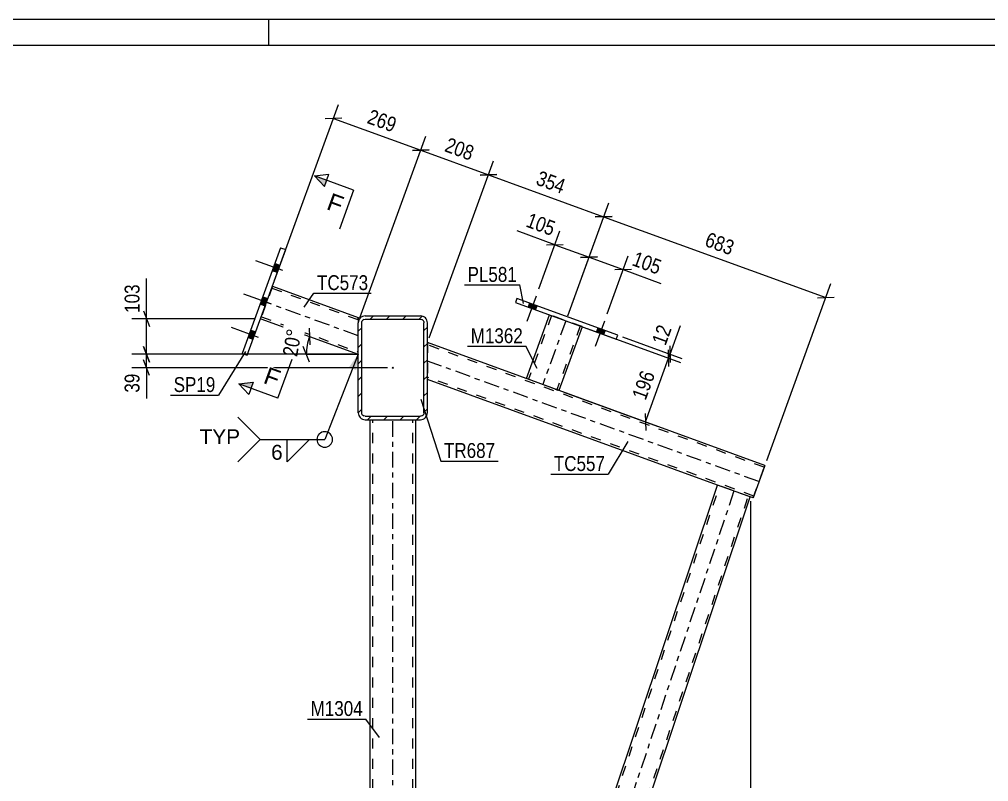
# Model space of a CAD drawing. Header units: millimetres. Extents: x 0 to 841, y 0 to 594.
# Drawn here: x 372.9 to 559.6, y 447.3 to 594 of the extents above; entities that cross this region are included whole.
import ezdxf

# ---------------------------------------------------------------- set-up
doc = ezdxf.new("R2010")
doc.units = ezdxf.units.MM
doc.linetypes.add('DXK_LINE_DOT2', pattern=[3.9198, 1.9599, -1.9599])
doc.linetypes.add('DXK_LINE_DOT3', pattern=[5.9187, 2.979, -0.9799, 0.9799, -0.9799])
doc.styles.add('Arial', font='ARIAL.TTF', dxfattribs={"height": 0.2})
doc.styles.add('Arial Narrow', font='ARIALN.TTF', dxfattribs={"height": 0.2})

# ---------------------------------------------------------------- blocks, each defined once
blk = doc.blocks.new('Unknown-761548467-1132')
at = {"color": 5, "linetype": 'Continuous'}
for p, q in [((841, 594), (0, 594)), ((421, 589), (421, 594)), ((836, 589), (5, 589))]:
    blk.add_line(p, q, dxfattribs=at)
blk = doc.blocks.new('Part-761548467-3171 - 3064')
at = {"linetype": 'Continuous'}
h = blk.add_hatch(dxfattribs=at)
h.set_pattern_fill('', scale=0.7, style=0, pattern_type=0)
h.set_pattern_definition([(45, (438.1996, 518.2762), (-1.57154, 1.57154), [])])
h.paths.add_polyline_path([(438.2, 535.61), (438.2, 518.28), (438.3, 517.77), (438.59, 517.33), (439.02, 517.04), (439.53, 516.94), (450.2, 516.94), (450.71, 517.04), (451.14, 517.33), (451.43, 517.77), (451.53, 518.28), (451.53, 535.61), (451.43, 536.12), (451.14, 536.55), (450.71, 536.84), (450.2, 536.94), (439.53, 536.94), (439.02, 536.84), (438.59, 536.55), (438.3, 536.12)])
h.paths.add_polyline_path([(439.06, 536.08), (439.28, 536.23), (439.53, 536.28), (450.2, 536.28), (450.45, 536.23), (450.67, 536.08), (450.82, 535.86), (450.87, 535.61), (450.87, 518.28), (450.82, 518.02), (450.67, 517.8), (450.45, 517.66), (450.2, 517.61), (439.53, 517.61), (439.28, 517.66), (439.06, 517.8), (438.92, 518.02), (438.87, 518.28), (438.87, 535.61), (438.92, 535.86)])
blk.add_hatch(color=30, dxfattribs=at).paths.add_polyline_path([(444.87, 526.84, -1), (444.87, 527.04, -1)])
at = {"color": 2, "linetype": 'Continuous'}
for p, q in [((438.3, 536.12), (438.2, 535.61)), ((438.87, 535.61), (438.92, 535.86)), ((439.53, 536.94), (439.02, 536.84)), ((439.28, 536.23), (439.53, 536.28)), ((439.53, 536.94), (450.2, 536.94)), ((439.53, 536.28), (450.2, 536.28)), ((450.71, 536.84), (450.2, 536.94)), ((450.2, 536.28), (450.45, 536.23)), ((450.82, 535.86), (450.87, 535.61)), ((451.53, 535.61), (451.43, 536.12)), ((438.2, 518.28), (438.2, 535.61)), ((438.87, 518.28), (438.87, 535.61)), ((450.87, 518.28), (450.87, 535.61)), ((451.53, 518.28), (451.53, 535.61)), ((438.2, 518.28), (438.3, 517.77)), ((438.92, 518.02), (438.87, 518.28)), ((439.53, 517.61), (439.28, 517.66)), ((439.53, 517.61), (450.2, 517.61)), ((450.45, 517.66), (450.2, 517.61)), ((450.87, 518.28), (450.82, 518.02)), ((451.43, 517.77), (451.53, 518.28)), ((439.02, 517.04), (439.53, 516.94)), ((439.53, 516.94), (450.2, 516.94)), ((450.2, 516.94), (450.71, 517.04))]:
    blk.add_line(p, q, dxfattribs=at)
at = {"color": 7, "linetype": 'DXK_LINE_DOT3'}
blk.add_line((444.87, 526.94), (444.87, 526.94), dxfattribs=at)
at = {"color": 30, "linetype": 'DXK_LINE_DOT3'}
blk.add_line((444.87, 526.94), (444.87, 526.94), dxfattribs=at)
at = {"color": 30, "linetype": 'Continuous'}
blk.add_circle((444.87, 526.94), 0.1, dxfattribs=at)
at = {"color": 2, "linetype": 'Continuous'}
for centre, radius, start, end in [((439.53, 535.61), 1.33, 112.5, 157.5), ((439.53, 535.61), 0.667, 112.5, 157.5), ((450.2, 535.61), 0.667, 22.5, 67.5), ((450.2, 535.61), 1.33, 22.5, 67.5), ((439.53, 518.28), 1.33, 202.5, 247.5), ((439.53, 518.28), 0.667, 202.5, 247.5), ((450.2, 518.28), 0.667, 292.5, 337.5), ((450.2, 518.28), 1.33, 292.5, 337.5)]:
    blk.add_arc(centre, radius, start, end, dxfattribs=at)
blk = doc.blocks.new('Part-761548467-3107 - 3064')
at = {"color": 2, "linetype": 'Continuous'}
for p, q in [((516.54, 508.15), (451.53, 531.79)), ((507.44, 504.37), (451.53, 524.69)), ((516.54, 508.15), (514.26, 501.89)), ((516.54, 508.15), (516.54, 508.15)), ((514.26, 501.89), (513.71, 502.09)), ((514.26, 501.89), (514.26, 501.89))]:
    blk.add_line(p, q, dxfattribs=at)
at = {"color": 7, "linetype": 'DXK_LINE_DOT2'}
for p, q in [((451.53, 531.79), (451.53, 524.69)), ((516.4, 507.78), (451.53, 531.36)), ((514.4, 502.26), (451.53, 525.12)), ((514.26, 501.89), (516.54, 508.15)), ((516.39, 507.75), (516.37, 507.69)), ((516.4, 507.78), (516.4, 507.78)), ((513.71, 502.09), (507.44, 504.37)), ((514.4, 502.26), (514.4, 502.26))]:
    blk.add_line(p, q, dxfattribs=at)
at = {"color": 7, "linetype": 'DXK_LINE_DOT3'}
blk.add_line((515.4, 505.02), (451.53, 528.24), dxfattribs=at)
blk = doc.blocks.new('Part-761548467-3072 - 3064')
at = {"color": 7, "linetype": 'DXK_LINE_DOT2'}
for p, q in [((421.69, 542.65), (419.41, 536.38)), ((421.55, 542.27), (438.2, 536.21)), ((419.54, 536.76), (438.2, 529.97)), ((438.2, 536.39), (438.2, 536.64)), ((438.2, 529.54), (438.2, 535.61))]:
    blk.add_line(p, q, dxfattribs=at)
at = {"color": 2, "linetype": 'Continuous'}
for p, q in [((421.69, 542.65), (438.2, 536.64)), ((419.41, 536.38), (438.2, 529.54)), ((438.2, 536.64), (438.2, 536.57)), ((438.2, 536.57), (438.2, 536.39)), ((438.2, 536.39), (438.2, 535.61))]:
    blk.add_line(p, q, dxfattribs=at)
at = {"color": 7, "linetype": 'DXK_LINE_DOT3'}
blk.add_line((438.2, 533.09), (420.55, 539.52), dxfattribs=at)
blk = doc.blocks.new('Bolt-761548467-3141 - 3064')
at = {"linetype": 'Continuous'}
for points in [[(472.59, 538.89), (471.21, 539.39), (470.94, 538.64), (472.32, 538.14)], [(485.74, 534.1), (484.37, 534.6), (484.09, 533.85), (485.47, 533.35)]]:
    blk.add_hatch(color=1, dxfattribs=at).paths.add_polyline_path(points)
at = {"color": 1, "linetype": 'Continuous'}
for p, q in [((472.47, 540.71), (470.69, 535.82)), ((471.21, 539.39), (470.94, 538.64)), ((472.59, 538.89), (472.32, 538.14)), ((485.63, 535.92), (483.85, 531.03)), ((484.37, 534.6), (484.09, 533.85)), ((485.74, 534.1), (485.47, 533.35))]:
    blk.add_line(p, q, dxfattribs=at)
blk = doc.blocks.new('Bolt-761548467-3142 - 3064')
at = {"linetype": 'Continuous'}
for points in [[(472.59, 538.89), (471.21, 539.39), (470.94, 538.64), (472.32, 538.14)], [(485.74, 534.1), (484.37, 534.6), (484.09, 533.85), (485.47, 533.35)]]:
    blk.add_hatch(color=1, dxfattribs=at).paths.add_polyline_path(points)
at = {"color": 1, "linetype": 'Continuous'}
for p, q in [((472.47, 540.71), (470.69, 535.82)), ((471.21, 539.39), (470.94, 538.64)), ((472.59, 538.89), (472.32, 538.14)), ((485.63, 535.92), (483.85, 531.03)), ((484.37, 534.6), (484.09, 533.85)), ((485.74, 534.1), (485.47, 533.35))]:
    blk.add_line(p, q, dxfattribs=at)
blk = doc.blocks.new('Part-761548467-3112 - 3064')
at = {"color": 2, "linetype": 'Continuous'}
for p, q in [((449.27, 330.8), (507.44, 504.37)), ((513.71, 502.09), (507.44, 504.37)), ((451.53, 316.59), (513.71, 502.09)), ((449.27, 324.28), (449.27, 329.24))]:
    blk.add_line(p, q, dxfattribs=at)
at = {"color": 7, "linetype": 'DXK_LINE_DOT2'}
for p, q in [((449.27, 329.54), (507.82, 504.23)), ((513.71, 502.09), (507.44, 504.37)), ((451.53, 317.84), (513.34, 502.22)), ((513.34, 502.22), (513.34, 502.22)), ((449.27, 324.28), (449.27, 330.8)), ((449.27, 330.8), (449.27, 330.8)), ((449.27, 330.8), (449.27, 330.8)), ((449.27, 330.8), (449.27, 330.8)), ((449.27, 329.24), (449.27, 330.8)), ((449.27, 329.54), (449.27, 329.24)), ((450.2, 324.28), (449.27, 324.28)), ((450.71, 324.17), (450.2, 324.28)), ((450.2, 324.28), (450.71, 324.17)), ((450.71, 324.17), (450.2, 324.28)), ((450.2, 324.28), (450.71, 324.17)), ((451.53, 322.94), (451.43, 323.45)), ((451.43, 323.45), (451.53, 322.94)), ((451.53, 322.94), (451.43, 323.45)), ((451.43, 323.45), (451.53, 322.94)), ((451.53, 316.78), (451.53, 322.94)), ((451.53, 316.78), (451.53, 316.59)), ((451.53, 316.59), (451.53, 316.59))]:
    blk.add_line(p, q, dxfattribs=at)
at = {"color": 7, "linetype": 'DXK_LINE_DOT3'}
blk.add_line((510.58, 503.23), (449.27, 320.31), dxfattribs=at)
at = {"color": 7, "linetype": 'DXK_LINE_DOT2'}
blk.add_arc((450.2, 322.94), 1.33, 22.5, 67.5, dxfattribs=at)
blk.add_arc((450.2, 322.94), 1.33, 22.5, 67.5, dxfattribs=at)
blk.add_arc((450.2, 322.94), 1.33, 22.5, 67.5, dxfattribs=at)
blk.add_arc((450.2, 322.94), 1.33, 22.5, 67.5, dxfattribs=at)
blk = doc.blocks.new('Part-761548467-3117 - 3064')
at = {"color": 2, "linetype": 'Continuous'}
for p, q in [((423.25, 550.06), (415.84, 529.7)), ((416.84, 529.34), (424.25, 549.7)), ((423.25, 550.06), (424.25, 549.7)), ((415.84, 529.7), (416.84, 529.34))]:
    blk.add_line(p, q, dxfattribs=at)
blk = doc.blocks.new('Part-761548467-3127 - 3064')
at = {"color": 2, "linetype": 'Continuous'}
for p, q in [((468.77, 540.28), (468.49, 539.53)), ((488.19, 533.21), (468.77, 540.28)), ((468.49, 539.53), (487.91, 532.46)), ((487.91, 532.46), (488.19, 533.21))]:
    blk.add_line(p, q, dxfattribs=at)
blk = doc.blocks.new('Bolt-761548467-3139 - 3064')
at = {"linetype": 'Continuous'}
for points in [[(422.63, 545.25), (423.13, 546.63), (422.13, 546.99), (421.63, 545.61)], [(422.63, 545.25), (423.13, 546.63), (422.13, 546.99), (421.63, 545.61)], [(422.63, 545.25), (423.13, 546.63), (422.13, 546.99), (421.63, 545.61)], [(420.29, 538.83), (420.8, 540.2), (419.79, 540.57), (419.29, 539.19)], [(420.29, 538.83), (420.8, 540.2), (419.79, 540.57), (419.29, 539.19)], [(417.96, 532.4), (418.46, 533.78), (417.46, 534.15), (416.96, 532.77)], [(417.96, 532.4), (418.46, 533.78), (417.46, 534.15), (416.96, 532.77)], [(417.96, 532.4), (418.46, 533.78), (417.46, 534.15), (416.96, 532.77)]]:
    blk.add_hatch(color=1, dxfattribs=at).paths.add_polyline_path(points)
at = {"color": 1, "linetype": 'Continuous'}
for p, q in [((423.7, 545.64), (418.5, 547.53)), ((423.7, 545.64), (418.5, 547.53)), ((423.7, 545.64), (418.5, 547.53)), ((422.63, 545.25), (421.63, 545.61)), ((422.63, 545.25), (421.63, 545.61)), ((422.63, 545.25), (421.63, 545.61)), ((423.13, 546.63), (422.13, 546.99)), ((423.13, 546.63), (422.13, 546.99)), ((423.13, 546.63), (422.13, 546.99)), ((421.36, 539.22), (416.16, 541.11)), ((421.36, 539.22), (416.16, 541.11)), ((420.8, 540.2), (419.79, 540.57)), ((420.8, 540.2), (419.79, 540.57)), ((420.29, 538.83), (419.29, 539.19)), ((420.29, 538.83), (419.29, 539.19)), ((419.02, 532.8), (413.82, 534.69)), ((419.02, 532.8), (413.82, 534.69)), ((419.02, 532.8), (413.82, 534.69)), ((418.46, 533.78), (417.46, 534.15)), ((418.46, 533.78), (417.46, 534.15)), ((418.46, 533.78), (417.46, 534.15)), ((417.96, 532.4), (416.96, 532.77)), ((417.96, 532.4), (416.96, 532.77)), ((417.96, 532.4), (416.96, 532.77))]:
    blk.add_line(p, q, dxfattribs=at)
blk = doc.blocks.new('Part-761548467-3166 - 3064')
at = {"color": 2, "linetype": 'Continuous'}
for p, q in [((440.47, 441.84), (440.47, 516.94)), ((449.27, 441.84), (449.27, 516.94)), ((440.47, 419.83), (440.47, 420.42)), ((449.27, 419.83), (449.27, 420.42)), ((440.47, 324.28), (440.47, 399.38)), ((449.27, 329.09), (449.27, 399.38))]:
    blk.add_line(p, q, dxfattribs=at)
at = {"color": 7, "linetype": 'DXK_LINE_DOT2'}
for p, q in [((440.47, 516.94), (449.27, 516.94)), ((441, 324.28), (441, 516.94)), ((448.73, 324.28), (448.73, 516.94)), ((440.47, 420.42), (440.47, 441.84)), ((449.27, 420.42), (449.27, 441.84)), ((440.47, 399.38), (440.47, 419.83)), ((449.27, 399.38), (449.27, 419.83)), ((449.27, 324.28), (449.27, 329.09)), ((440.47, 324.28), (449.27, 324.28))]:
    blk.add_line(p, q, dxfattribs=at)
at = {"color": 7, "linetype": 'DXK_LINE_DOT3'}
blk.add_line((444.87, 324.28), (444.87, 516.94), dxfattribs=at)
blk = doc.blocks.new('Part-761548467-3190 - 3064')
at = {"color": 2, "linetype": 'Continuous'}
for p, q in [((470.6, 524.86), (475.07, 537.13)), ((481.34, 534.85), (476.87, 522.58)), ((476.12, 522.85), (470.6, 524.86)), ((476.81, 522.6), (476.12, 522.85)), ((476.87, 522.58), (476.81, 522.6))]:
    blk.add_line(p, q, dxfattribs=at)
at = {"color": 7, "linetype": 'DXK_LINE_DOT2'}
for p, q in [((475.45, 537), (470.98, 524.72)), ((481.34, 534.86), (475.07, 537.14)), ((475.07, 537.14), (475.07, 537.13)), ((475.07, 537.13), (475.07, 537.14)), ((480.96, 535), (476.49, 522.72)), ((481.34, 534.85), (481.34, 534.86)), ((481.34, 534.86), (481.34, 534.85)), ((470.98, 524.72), (471.01, 524.71)), ((476.12, 522.85), (476.65, 522.66))]:
    blk.add_line(p, q, dxfattribs=at)
at = {"color": 7, "linetype": 'DXK_LINE_DOT3'}
blk.add_line((478.21, 536), (473.74, 523.72), dxfattribs=at)
blk = doc.blocks.new('StraightDimension-761548467-7540 - 3064')
at = {"color": 7, "linetype": 'Continuous'}
for p, q in [((478.55, 536.94), (483.63, 550.91)), ((481.04, 548.18), (484.27, 548.28)), ((482.66, 548.23), (489.24, 545.84)), ((486.14, 537.33), (490.21, 548.52)), ((490.85, 545.89), (487.62, 545.79))]:
    blk.add_line(p, q, dxfattribs=at)
at = {"color": 0}
blk.add_wipeout([(496.27, 544.08), (497.7, 548.02), (491.42, 550.31), (489.99, 546.36)], dxfattribs=at)
at = {"color": 7, "linetype": 'Continuous'}
blk.add_line((489.24, 545.84), (496.5, 543.19), dxfattribs=at)
blk.add_line((489.24, 545.84), (496.5, 543.19), dxfattribs=at)
at = {"color": 3, "style": 'Arial Narrow'}
blk.add_text('105', height=2.863, rotation=-20.002, dxfattribs=at).set_placement((490.76, 546.72))
blk = doc.blocks.new('StraightDimension-761548467-12706 - 3064')
at = {"color": 7, "linetype": 'Continuous'}
for p, q in [((482.28, 534.52), (500.25, 527.97)), ((489.13, 532.87), (500.52, 528.72)), ((498.05, 527.18), (497.94, 530.41)), ((498.22, 531.16), (498.32, 527.93)), ((497.99, 528.8), (498.27, 529.54))]:
    blk.add_line(p, q, dxfattribs=at)
at = {"color": 0}
blk.add_wipeout([(499.4, 534.86), (495.46, 536.29), (493.79, 531.73), (497.74, 530.29)], dxfattribs=at)
at = {"color": 7, "linetype": 'Continuous'}
blk.add_line((498.27, 529.54), (500.29, 535.09), dxfattribs=at)
blk.add_line((498.27, 529.54), (500.29, 535.09), dxfattribs=at)
at = {"color": 3, "style": 'Arial Narrow'}
blk.add_text('12', height=2.863, rotation=69.9983, dxfattribs=at).set_placement((497.38, 531.06))
blk = doc.blocks.new('StraightDimension-761548467-12808 - 3064')
at = {"color": 7, "linetype": 'Continuous'}
for p, q in [((478.55, 536.94), (486.46, 558.7)), ((487.1, 556.07), (483.87, 555.97)), ((485.48, 556.02), (528.28, 540.46)), ((516.88, 509.09), (529.25, 543.14)), ((526.67, 540.41), (529.9, 540.51))]:
    blk.add_line(p, q, dxfattribs=at)
at = {"color": 0}
blk.add_wipeout([(510.28, 547.8), (511.71, 551.75), (505.43, 554.03), (504, 550.09)], dxfattribs=at)
at = {"color": 3, "style": 'Arial Narrow'}
blk.add_text('683', height=2.863, rotation=-19.979, dxfattribs=at).set_placement((504.77, 550.44))
blk = doc.blocks.new('AngleDimension-761548467-12761 - 3064')
at = {"color": 7, "linetype": 'Continuous'}
for p, q in [((428.75, 534.58), (428.85, 531.35)), ((428.8, 532.96), (438.2, 529.54)), ((428.8, 528.04), (427.6, 531.04)), ((437.2, 529.54), (428.2, 529.54)), ((428.2, 529.54), (438.2, 529.54))]:
    blk.add_line(p, q, dxfattribs=at)
blk.add_arc((438.2, 529.54), 10, 160, 180, dxfattribs=at)
at = {"color": 0}
blk.add_wipeout([(428.03, 534.62), (423.89, 535.34), (422.77, 528.98), (426.9, 528.25)], dxfattribs=at)
at = {"color": 3, "style": 'Arial Narrow'}
blk.add_text('20°', height=2.863, rotation=80.0021, dxfattribs=at).set_placement((426.42, 528.95))
blk = doc.blocks.new('StraightDimension-761548467-12727 - 3064')
at = {"color": 7, "linetype": 'Continuous'}
for p, q in [((396.82, 531.04), (398.02, 528.04)), ((437.2, 529.54), (394.57, 529.54)), ((398.02, 525.44), (396.82, 528.44)), ((397.42, 526.94), (397.42, 529.54)), ((443.87, 526.94), (394.57, 526.94))]:
    blk.add_line(p, q, dxfattribs=at)
at = {"color": 0}
blk.add_wipeout([(396.67, 526.42), (392.47, 526.42), (392.47, 521.56), (396.67, 521.56)], dxfattribs=at)
at = {"color": 7, "linetype": 'Continuous'}
blk.add_line((397.42, 526.94), (397.42, 521.04), dxfattribs=at)
blk.add_line((397.42, 526.94), (397.42, 521.04), dxfattribs=at)
at = {"color": 3, "style": 'Arial Narrow'}
blk.add_text('39', height=2.863, rotation=90.0002, dxfattribs=at).set_placement((396.07, 522.16))
blk = doc.blocks.new('StraightDimension-761548467-3238 - 3064')
at = {"color": 7, "linetype": 'Continuous'}
for p, q in [((513.77, 501.25), (513.77, 286.32)), ((451.53, 315.59), (451.53, 286.32)), ((453.03, 289.32), (450.03, 288.12)), ((451.53, 288.72), (513.77, 288.72)), ((512.27, 288.12), (515.27, 289.32))]:
    blk.add_line(p, q, dxfattribs=at)
at = {"color": 0}
blk.add_wipeout([(485.99, 289.47), (485.99, 293.67), (479.31, 293.67), (479.31, 289.47)], dxfattribs=at)
at = {"color": 3, "style": 'Arial Narrow'}
blk.add_text('933', height=2.863, dxfattribs=at).set_placement((479.91, 290.07))
blk = doc.blocks.new('StraightDimension-761548467-7541 - 3064')
at = {"color": 7, "linetype": 'Continuous'}
for p, q in [((472.98, 542.12), (477.06, 553.3)), ((478.55, 536.94), (483.63, 550.91)), ((474.47, 550.58), (477.7, 550.68)), ((476.08, 550.63), (482.66, 548.23)), ((484.27, 548.28), (481.04, 548.18))]:
    blk.add_line(p, q, dxfattribs=at)
at = {"color": 0}
blk.add_wipeout([(475.84, 551.51), (477.28, 555.46), (471, 557.74), (469.56, 553.8)], dxfattribs=at)
at = {"color": 7, "linetype": 'Continuous'}
blk.add_line((476.08, 550.63), (468.81, 553.27), dxfattribs=at)
blk.add_line((476.08, 550.63), (468.81, 553.27), dxfattribs=at)
at = {"color": 3, "style": 'Arial Narrow'}
blk.add_text('105', height=2.863, rotation=-20.002, dxfattribs=at).set_placement((470.33, 554.16))
blk = doc.blocks.new('StraightDimension-761548467-12707 - 3064')
at = {"color": 7, "linetype": 'Continuous'}
for p, q in [((482.28, 534.52), (500.25, 527.97)), ((498.05, 527.18), (497.94, 530.41)), ((493.53, 516.52), (497.99, 528.8)), ((477.81, 522.24), (495.78, 515.7)), ((493.47, 518.13), (493.58, 514.9))]:
    blk.add_line(p, q, dxfattribs=at)
at = {"color": 0}
blk.add_wipeout([(496.2, 526.05), (492.25, 527.49), (489.97, 521.21), (493.91, 519.77)], dxfattribs=at)
at = {"color": 3, "style": 'Arial Narrow'}
blk.add_text('196', height=2.863, rotation=69.9983, dxfattribs=at).set_placement((493.55, 520.54))
blk = doc.blocks.new('StraightDimension-761548467-12726 - 3064')
at = {"color": 7, "linetype": 'Continuous'}
for p, q in [((396.82, 537.88), (398.02, 534.88)), ((418.41, 536.38), (394.57, 536.38)), ((397.42, 529.54), (397.42, 536.38)), ((398.02, 528.04), (396.82, 531.04)), ((437.2, 529.54), (394.57, 529.54))]:
    blk.add_line(p, q, dxfattribs=at)
at = {"color": 0}
blk.add_wipeout([(396.67, 543.59), (392.47, 543.59), (392.47, 536.91), (396.67, 536.91)], dxfattribs=at)
at = {"color": 7, "linetype": 'Continuous'}
blk.add_line((397.42, 536.38), (397.42, 544.12), dxfattribs=at)
blk.add_line((397.42, 536.38), (397.42, 544.12), dxfattribs=at)
at = {"color": 3, "style": 'Arial Narrow'}
blk.add_text('103', height=2.863, rotation=90.0002, dxfattribs=at).set_placement((396.07, 537.51))
blk = doc.blocks.new('StraightDimension-761548467-12809 - 3064')
at = {"color": 7, "linetype": 'Continuous'}
for p, q in [((451.87, 532.73), (464.25, 566.77)), ((464.89, 564.14), (461.66, 564.04)), ((463.28, 564.09), (485.48, 556.02)), ((478.55, 536.94), (486.46, 558.7)), ((483.87, 555.97), (487.1, 556.07))]:
    blk.add_line(p, q, dxfattribs=at)
at = {"color": 0}
blk.add_wipeout([(477.78, 559.62), (479.21, 563.56), (472.93, 565.85), (471.5, 561.9)], dxfattribs=at)
at = {"color": 3, "style": 'Arial Narrow'}
blk.add_text('354', height=2.863, rotation=-19.979, dxfattribs=at).set_placement((472.26, 562.26))
blk = doc.blocks.new('StraightDimension-761548467-12810 - 3064')
at = {"color": 7, "linetype": 'Continuous'}
for p, q in [((438.54, 536.55), (451.25, 571.5)), ((451.89, 568.87), (448.66, 568.77)), ((450.27, 568.82), (463.28, 564.09)), ((451.87, 532.73), (464.25, 566.77)), ((461.66, 564.04), (464.89, 564.14))]:
    blk.add_line(p, q, dxfattribs=at)
at = {"color": 0}
blk.add_wipeout([(460.17, 566.02), (461.61, 569.97), (455.33, 572.25), (453.89, 568.3)], dxfattribs=at)
at = {"color": 3, "style": 'Arial Narrow'}
blk.add_text('208', height=2.863, rotation=-19.979, dxfattribs=at).set_placement((454.66, 568.66))
blk = doc.blocks.new('StraightDimension-761548467-12811 - 3064')
at = {"color": 7, "linetype": 'Continuous'}
for p, q in [((422.03, 543.59), (434.4, 577.62)), ((435.04, 574.99), (431.81, 574.89)), ((433.43, 574.94), (450.27, 568.82)), ((438.54, 536.55), (451.25, 571.5)), ((448.66, 568.77), (451.89, 568.87))]:
    blk.add_line(p, q, dxfattribs=at)
at = {"color": 0}
blk.add_wipeout([(445.25, 571.44), (446.68, 575.39), (440.4, 577.67), (438.96, 573.73)], dxfattribs=at)
at = {"color": 3, "style": 'Arial Narrow'}
blk.add_text('269', height=2.863, rotation=-19.979, dxfattribs=at).set_placement((439.73, 574.09))
blk = doc.blocks.new('Mark-761548467-3068 - 3064')
at = {"color": 0}
blk.add_wipeout([(440.12, 541.9), (440.12, 544.9), (430.26, 544.9), (430.26, 541.9)], dxfattribs=at)
blk.add_wipeout([(440.12, 541.9), (440.12, 544.9), (430.26, 544.9), (430.26, 541.9)], dxfattribs=at)
at = {"color": 30, "linetype": 'Continuous'}
for p, q in [((427.8, 538.6), (429.66, 541.3)), ((429.66, 541.3), (440.72, 541.3))]:
    blk.add_line(p, q, dxfattribs=at)
at = {"color": 3, "style": 'Arial Narrow'}
blk.add_text('TC573', height=2.863, dxfattribs=at).set_placement((430.26, 541.9))
blk = doc.blocks.new('Mark-761548467-3167 - 3064')
at = {"color": 0}
blk.add_wipeout([(464.59, 509.59), (464.59, 512.59), (454.72, 512.59), (454.72, 509.59)], dxfattribs=at)
blk.add_wipeout([(464.59, 509.59), (464.59, 512.59), (454.72, 512.59), (454.72, 509.59)], dxfattribs=at)
at = {"color": 30, "linetype": 'Continuous'}
for p, q in [((450.23, 520.91), (454.12, 508.99)), ((454.12, 508.99), (465.19, 508.99))]:
    blk.add_line(p, q, dxfattribs=at)
at = {"color": 3, "style": 'Arial Narrow'}
blk.add_text('TR687', height=2.863, dxfattribs=at).set_placement((454.72, 509.59))
blk = doc.blocks.new('Mark-761548467-3103 - 3064')
at = {"color": 0}
blk.add_wipeout([(485.74, 507.07), (485.74, 510.07), (475.88, 510.07), (475.88, 507.07)], dxfattribs=at)
blk.add_wipeout([(485.74, 507.07), (485.74, 510.07), (475.88, 510.07), (475.88, 507.07)], dxfattribs=at)
at = {"color": 30, "linetype": 'Continuous'}
for p in [(490.12, 512.77), (475.28, 506.47)]:
    blk.add_line(p, (486.34, 506.47), dxfattribs=at)
at = {"color": 3, "style": 'Arial Narrow'}
blk.add_text('TC557', height=2.863, dxfattribs=at).set_placement((475.88, 507.07))
blk = doc.blocks.new('WeldMark-761548467-3447 - 3064')
at = {"linetype": 'Continuous'}
blk.add_hatch(color=30, dxfattribs=at).paths.add_polyline_path([(436.4, 527.03), (438.2, 529.54), (437.8, 526.48)])
at = {"color": 30, "linetype": 'Continuous'}
blk.add_line((438.2, 529.54), (431.75, 513.14), dxfattribs=at)
at = {"color": 3, "linetype": 'Continuous'}
for q in [(415.04, 517.43), (415.04, 508.86)]:
    blk.add_line((419.32, 513.14), q, dxfattribs=at)
for start, end in [(90, 270), (270, 90)]:
    blk.add_arc((431.75, 513.14), 1.5, start, end, dxfattribs=at)
at = {"color": 0}
blk.add_wipeout([(423.85, 509.04), (423.85, 512.44), (421.22, 512.44), (421.22, 509.04)], dxfattribs=at)
at = {"color": 30, "linetype": 'Continuous'}
blk.add_line((419.32, 513.14), (431.75, 513.14), dxfattribs=at)
at = {"color": 3, "linetype": 'Continuous'}
for p, q in [((424.5, 513.14), (428.79, 513.14)), ((428.79, 513.14), (424.5, 508.86)), ((424.5, 508.86), (424.5, 513.14))]:
    blk.add_line(p, q, dxfattribs=at)
at = {"color": 3, "style": 'Arial'}
blk.add_text('6', height=2.87, dxfattribs=at).set_placement((421.42, 509.24))
at = {"color": 0, "linetype": 'Continuous'}
blk.add_wipeout([(415.42, 512.24), (415.42, 515.24), (407.65, 515.24), (407.65, 512.24)], dxfattribs=at)
blk.add_wipeout([(415.42, 512.24), (415.42, 515.24), (407.65, 515.24), (407.65, 512.24)], dxfattribs=at)
at = {"color": 3, "linetype": 'Continuous', "style": 'Arial'}
blk.add_text('TYP', height=2.865, dxfattribs=at).set_placement((407.65, 512.24))
blk = doc.blocks.new('SectionMark-761548467-3426 - 3064')
at = {"linetype": 'Continuous'}
for points in [[(432.13, 563.03), (431.71, 561.85), (429.79, 563.88)], [(417.99, 524.16), (417.56, 522.98), (415.21, 523.84)]]:
    blk.add_hatch(color=6, dxfattribs=at).paths.add_polyline_path(points)
at = {"color": 6, "linetype": 'Continuous'}
for p, q in [((429.79, 563.88), (432.56, 564.2)), ((429.79, 563.88), (431.71, 561.85)), ((431.71, 561.85), (432.56, 564.2)), ((415.21, 523.84), (417.99, 524.16)), ((417.13, 521.81), (415.21, 523.84)), ((417.99, 524.16), (417.13, 521.81))]:
    blk.add_line(p, q, dxfattribs=at)
at = {"color": 0, "linetype": 'Continuous'}
for points in [[(434.57, 556.56), (435.76, 559.85), (433.09, 560.82), (431.89, 557.53)], [(422.39, 523.09), (423.58, 526.38), (420.9, 527.35), (419.71, 524.06)]]:
    blk.add_wipeout(points, dxfattribs=at)
at = {"color": 6, "linetype": 'Continuous'}
for p, q in [((437.3, 561.15), (429.79, 563.88)), ((437.3, 561.15), (434.57, 553.63)), ((422.73, 521.1), (425.46, 528.62)), ((422.73, 521.1), (415.21, 523.84))]:
    blk.add_line(p, q, dxfattribs=at)
at = {"color": 3, "linetype": 'Continuous', "style": 'Arial'}
for p in [(431.89, 557.53), (419.71, 524.06)]:
    blk.add_text('F', height=3.34, rotation=-20.002, dxfattribs=at).set_placement(p)
blk = doc.blocks.new('Mark-761548467-3113 - 3064')
at = {"color": 0}
blk.add_wipeout([(410.69, 522.28), (410.69, 525.28), (402.65, 525.28), (402.65, 522.28)], dxfattribs=at)
blk.add_wipeout([(410.69, 522.28), (410.69, 525.28), (402.65, 525.28), (402.65, 522.28)], dxfattribs=at)
at = {"color": 30, "linetype": 'Continuous'}
for p in [(416.46, 530.05), (402.05, 521.68)]:
    blk.add_line(p, (411.29, 521.68), dxfattribs=at)
at = {"color": 3, "style": 'Arial Narrow'}
blk.add_text('SP19', height=2.863, dxfattribs=at).set_placement((402.65, 522.28))
blk = doc.blocks.new('Mark-761548467-3186 - 3064')
at = {"color": 0}
blk.add_wipeout([(469.92, 531.67), (469.92, 534.67), (459.87, 534.67), (459.87, 531.67)], dxfattribs=at)
blk.add_wipeout([(469.92, 531.67), (469.92, 534.67), (459.87, 534.67), (459.87, 531.67)], dxfattribs=at)
at = {"color": 30, "linetype": 'Continuous'}
for p in [(459.27, 531.07), (472.7, 526.78)]:
    blk.add_line(p, (470.52, 531.07), dxfattribs=at)
at = {"color": 3, "style": 'Arial Narrow'}
blk.add_text('M1362', height=2.863, dxfattribs=at).set_placement((459.87, 531.67))
blk = doc.blocks.new('Mark-761548467-3123 - 3064')
at = {"color": 0}
blk.add_wipeout([(468.76, 543.48), (468.76, 546.48), (459.26, 546.48), (459.26, 543.48)], dxfattribs=at)
blk.add_wipeout([(468.76, 543.48), (468.76, 546.48), (459.26, 546.48), (459.26, 543.48)], dxfattribs=at)
at = {"color": 30, "linetype": 'Continuous'}
for p in [(458.66, 542.88), (470.03, 539.32)]:
    blk.add_line(p, (469.36, 542.88), dxfattribs=at)
at = {"color": 3, "style": 'Arial Narrow'}
blk.add_text('PL581', height=2.863, dxfattribs=at).set_placement((459.26, 543.48))
blk = doc.blocks.new('Mark-761548467-3162 - 3064')
at = {"color": 0}
blk.add_wipeout([(439.08, 459.92), (439.08, 462.92), (429.03, 462.92), (429.03, 459.92)], dxfattribs=at)
blk.add_wipeout([(439.08, 459.92), (439.08, 462.92), (429.03, 462.92), (429.03, 459.92)], dxfattribs=at)
at = {"color": 30, "linetype": 'Continuous'}
for p in [(428.43, 459.32), (442.3, 455.78)]:
    blk.add_line(p, (439.68, 459.32), dxfattribs=at)
at = {"color": 3, "style": 'Arial Narrow'}
blk.add_text('M1304', height=2.863, dxfattribs=at).set_placement((429.03, 459.92))

msp = doc.modelspace()

# ---------------------------------------------------------------- block references
for name in ['Unknown-761548467-1132', 'Part-761548467-3117 - 3064', 'Bolt-761548467-3139 - 3064', 'Part-761548467-3072 - 3064', 'Part-761548467-3127 - 3064', 'Bolt-761548467-3141 - 3064', 'Bolt-761548467-3142 - 3064', 'Part-761548467-3171 - 3064', 'Part-761548467-3190 - 3064', 'Part-761548467-3107 - 3064', 'Part-761548467-3166 - 3064', 'Part-761548467-3112 - 3064']:
    msp.add_blockref(name, (0, 0))

# ---------------------------------------------------------------- next in the draw order: block references
for name in ['StraightDimension-761548467-7540 - 3064', 'AngleDimension-761548467-12761 - 3064', 'Mark-761548467-3167 - 3064', 'StraightDimension-761548467-3238 - 3064', 'Mark-761548467-3162 - 3064']:
    msp.add_blockref(name, (0, 0))

# ---------------------------------------------------------------- next in the draw order: block references
for name in ['StraightDimension-761548467-12706 - 3064', 'StraightDimension-761548467-12727 - 3064']:
    msp.add_blockref(name, (0, 0))

# ---------------------------------------------------------------- next in the draw order: block references
for name in ['StraightDimension-761548467-12808 - 3064', 'StraightDimension-761548467-12726 - 3064']:
    msp.add_blockref(name, (0, 0))

# ---------------------------------------------------------------- next in the draw order: block references
for name in ['StraightDimension-761548467-7541 - 3064', 'StraightDimension-761548467-12707 - 3064', 'WeldMark-761548467-3447 - 3064', 'Mark-761548467-3103 - 3064']:
    msp.add_blockref(name, (0, 0))

# ---------------------------------------------------------------- next in the draw order: block references
msp.add_blockref('StraightDimension-761548467-12809 - 3064', (0, 0))

# ---------------------------------------------------------------- next in the draw order: block references
msp.add_blockref('StraightDimension-761548467-12810 - 3064', (0, 0))

# ---------------------------------------------------------------- next in the draw order: block references
for name in ['StraightDimension-761548467-12811 - 3064', 'Mark-761548467-3123 - 3064', 'Mark-761548467-3186 - 3064']:
    msp.add_blockref(name, (0, 0))

# ---------------------------------------------------------------- next in the draw order: block references
msp.add_blockref('Mark-761548467-3068 - 3064', (0, 0))

# ---------------------------------------------------------------- next in the draw order: block references
msp.add_blockref('SectionMark-761548467-3426 - 3064', (0, 0))

# ---------------------------------------------------------------- next in the draw order: block references
msp.add_blockref('Mark-761548467-3113 - 3064', (0, 0))

doc.saveas('drawing.dxf')
